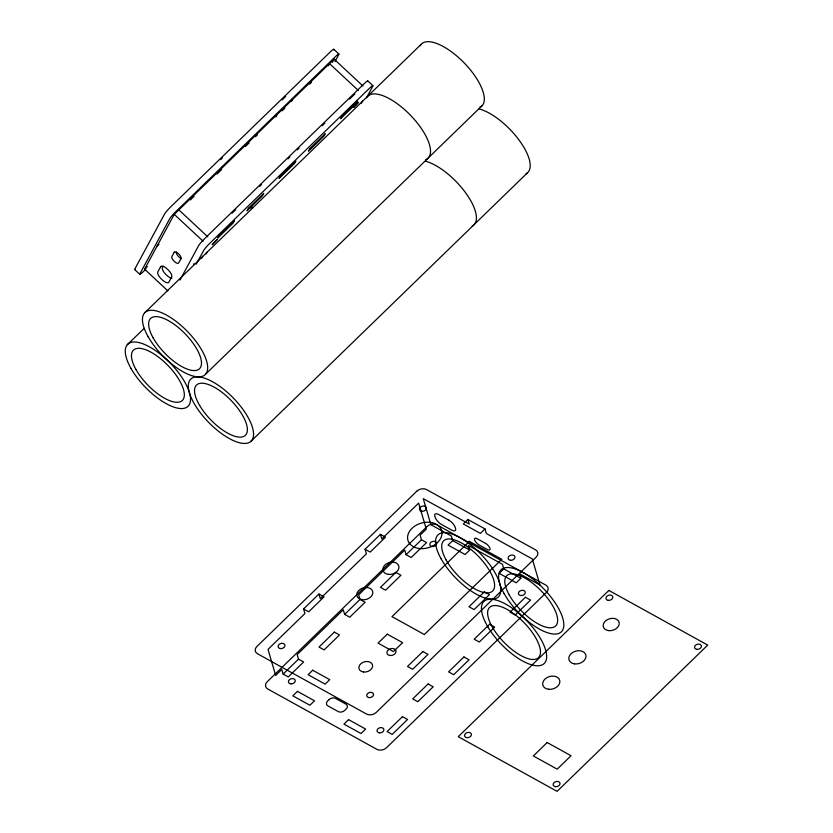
<?xml version="1.0" encoding="UTF-8"?>
<svg xmlns="http://www.w3.org/2000/svg" width="833" height="833" viewBox="0 0 833 833"><rect width="100%" height="100%" fill="white"/><g stroke="black" fill="none" stroke-linecap="round" stroke-linejoin="round"><path stroke-width="1.25" d="M167.881 290.894L144.578 269.194L174.253 214.362L334.106 59.143L363.001 86.059M163.143 266.112L162.445 267.393A7.018 2.811 45.8 0 0 166.152 274.713L167.006 275.504A7.018 2.811 45.8 0 0 171.9 278.316M180.001 280.023L198.546 245.756A7.018 0.802 -47 0 1 204.554 238.707L364.396 83.487A7.018 0.802 -47 0 1 367.613 81.582M193.6 264.332L193.943 263.686M196.224 264.207L203.648 250.504A7.018 0.802 -47 0 1 209.645 243.455L369.498 88.236A7.018 0.802 -47 0 1 372.715 86.33L367.155 96.607M275.848 116.943L277.233 114.371M201.534 258.449L202.69 256.304M206.147 253.971L207.302 251.826M291.675 101.157L292.602 99.439M328.296 65.828L329.493 63.62L358.398 90.537M332.315 62.454L334.106 59.143M335.001 61.527L338.719 54.666A7.018 0.802 -47 0 0 335.491 56.571L175.648 211.79A7.018 0.802 -47 0 0 169.651 218.84L139.965 273.672A7.018 0.802 -47 0 0 143.182 271.766L145.91 269.121M361.376 103.23L362.542 101.085M220.599 159.665L222.411 157.906M282.085 99.96L285.698 96.451M190.393 199.92L194.079 196.338M217.08 174.003L221.599 169.62M245.412 146.493L249.098 142.912M255.554 136.643L257.397 134.852M282.168 110.789L284.886 108.155M309.657 84.102L311.5 82.311M157.104 246.068L158.947 244.277M144.578 269.194L147.347 266.508M232.053 213.217L235.739 209.635M259.719 186.353L261.562 184.562M288.051 158.843L289.863 157.083M297.225 149.94L299.068 148.149M322.121 125.762L324.891 123.076M349.537 99.137L354.879 93.942M144.494 313L421.144 44.357M127.334 344.695L144.119 328.4M205.595 374.184L482.255 105.531M250.795 441.459A43.254 17.326 45.8 0 0 217.34 384.648A43.254 17.326 45.8 0 0 194.683 404.401A43.254 17.326 45.8 0 0 250.795 441.459L527.456 172.806M303.566 608.954L318.935 594.033L324.047 596.865L308.679 611.786L303.566 608.954L304.92 613.557L268.028 649.376L275.65 675.448L281.793 669.482L283.147 674.074L288.26 676.906L303.629 661.985L298.516 659.153L297.173 654.551L343.279 609.777L344.623 614.379L349.735 617.201L365.104 602.28L359.991 599.458L358.648 594.856L404.755 550.082L406.098 554.674L411.21 557.506L426.579 542.585L421.467 539.753L420.124 535.15L426.277 529.184L418.655 503.111L381.764 538.93L380.421 534.338L365.052 549.259L366.395 553.862L320.288 598.635L318.935 594.033M283.147 674.074L298.516 659.153M344.623 614.379L359.991 599.458M406.098 554.674L421.467 539.753M467.927 519.49L463.315 523.967L480.36 533.391L484.973 528.913L467.927 519.49L469.271 524.082L423.258 498.634L430.89 524.707L451.34 536.015L452.683 540.617L469.718 550.04L465.116 554.518L448.071 545.094L452.683 540.617M469.718 550.04L468.375 545.438L502.455 564.295L503.809 568.897L499.196 573.375L516.231 582.798L520.844 578.321L519.5 573.718L539.951 585.026L532.329 558.964L486.316 533.516L484.973 528.913M503.809 568.897L520.844 578.321M380.421 534.338L385.533 537.16L370.164 552.092L365.052 549.259M333.804 49.293L338.906 54.041M367.801 80.947L372.903 85.695M178.866 209.885L207.771 236.801M174.253 214.362L203.158 241.278M134.675 269.559L139.777 274.307M333.616 49.918A7.018 0.802 -47 0 0 330.399 51.823L170.546 207.042A7.018 0.802 -47 0 0 164.549 214.091L134.863 268.924A7.018 0.802 -47 0 0 135.238 269.434M181.292 258.605A4.675 1.874 45.8 0 1 177.575 255.46A4.675 1.874 45.8 0 1 176.471 252.107M252.524 207.146A4.675 0.531 -47 0 1 251.139 208.479M366.458 97.898A43.254 17.326 45.8 0 1 410.773 115.558A43.254 17.326 45.8 0 1 425.778 159.697M420.249 45.659A43.254 17.326 45.8 0 1 464.564 63.318A43.254 17.326 45.8 0 1 479.579 107.457M425.455 161.196A43.254 17.326 45.8 0 1 465.834 193.079A43.254 17.326 45.8 0 1 472.238 226.014M479.246 108.956A43.254 17.326 45.8 0 1 519.625 140.839A43.254 17.326 45.8 0 1 526.029 173.774M212.3 244.642L217.101 239.654L212.3 244.642M353.702 107.332L358.502 102.344L353.702 107.332M160.613 266.737L157.833 271.87A7.018 2.811 45.8 0 0 161.54 279.19L162.393 279.982A7.018 2.811 45.8 0 0 168.88 282.158L171.66 277.025A7.018 2.811 45.8 0 0 167.954 269.705L167.11 268.913A7.018 2.811 45.8 0 0 160.613 266.737M174.18 252.305L171.858 256.585A4.675 1.874 45.8 0 0 174.336 261.468A4.675 1.874 45.8 0 0 178.658 262.916L180.98 258.636A4.675 1.874 45.8 0 0 178.501 253.753A4.675 1.874 45.8 0 0 174.18 252.305M219.017 235.583L217.621 238.144L233.001 223.223L234.385 220.651L219.017 235.583M248.369 208.302L246.974 210.874L262.343 195.942L263.738 193.371L248.369 208.302M280.492 175.878L279.107 178.449L294.476 163.528L295.871 160.956L280.492 175.878M309.845 148.597L308.449 151.169L323.818 136.248L325.214 133.676L309.845 148.597M341.978 116.183L340.582 118.744L355.951 103.823L357.347 101.251L341.978 116.183M416.802 491.21L256.96 646.429A7.018 5.123 -16.3 0 0 257.459 653.728L366.53 714.058A7.018 5.123 -16.3 0 0 376.245 712.413L536.098 557.194A7.018 5.123 -16.3 0 0 535.598 549.884L426.527 489.554A7.018 5.123 -16.3 0 0 416.802 491.21M427.121 526.477L267.268 681.696A7.018 5.123 -16.3 0 0 267.778 689.006L376.839 749.325A7.018 5.123 -16.3 0 0 386.564 747.68L546.406 592.461A7.018 5.123 -16.3 0 0 545.907 585.151L436.846 524.832A7.018 5.123 -16.3 0 0 427.121 526.477M334.366 632.132L318.997 647.054L324.11 649.886L339.479 634.954L334.366 632.132M395.842 572.427L380.473 587.359L385.585 590.18L400.954 575.259L395.842 572.427M312.698 670.232L308.085 674.709L325.12 684.132L329.733 679.655L312.698 670.232M297.443 691.359L292.831 695.836L309.876 705.259L314.489 700.782L297.443 691.359M469.437 541.398L391.968 616.628L424.351 634.538L501.81 559.307L469.437 541.398M387.272 634.173L378.047 643.128L393.384 651.614L402.61 642.66L387.272 634.173M329.16 699.533L327.619 701.022A4.675 3.415 -16.3 0 0 327.952 705.895L338.177 711.549A4.675 3.415 -16.3 0 0 344.664 710.445L346.195 708.956A4.675 3.415 -16.3 0 0 345.862 704.083L335.637 698.429A4.675 3.415 -16.3 0 0 329.16 699.533M348.569 719.639L343.956 724.116L361.001 733.54L365.614 729.062L348.569 719.639M422.893 651.531L407.524 666.452L412.637 669.284L428.006 654.363L422.893 651.531M484.369 591.836L469 606.757L474.112 609.589L489.481 594.658L484.369 591.836M428.089 683.976L412.72 698.897L417.833 701.73L433.202 686.798L428.089 683.976M489.575 624.271L474.206 639.203L479.319 642.024L494.687 627.103L489.575 624.271M402.464 716.651L387.095 731.572L392.208 734.404L407.576 719.483L402.464 716.651M463.95 656.956L448.571 671.877L453.683 674.699L469.062 659.778L463.95 656.956M525.425 597.251L510.056 612.172L515.169 615.004L530.538 600.083L525.425 597.251M608.871 590.42L458.244 736.684L557.09 791.35L707.717 645.086L608.871 590.42M547.177 742.526L533.349 755.968L557.204 769.161L571.032 755.729L547.177 742.526M448.852 520.177L438.627 514.523A7.018 2.811 45.8 0 0 434.764 515.96A22.647 9.069 45.8 0 0 435.19 517.418A7.018 2.811 45.8 0 0 441.532 524.488L451.757 530.142A7.018 2.811 45.8 0 0 455.526 528.372A22.647 9.069 45.8 0 0 455.193 527.258A7.018 2.811 45.8 0 0 448.852 520.177M485.639 543.428L477.122 538.712A4.675 1.874 45.8 0 0 474.612 539.888A4.675 1.874 45.8 0 0 478.913 544.844L487.44 549.561A4.675 1.874 45.8 0 0 489.95 548.374A4.675 1.874 45.8 0 0 485.639 543.428M130.937 368.332A43.254 17.326 45.8 0 0 187.248 406.973A43.254 17.326 45.8 0 0 155.469 350.568A43.254 17.326 45.8 0 0 130.937 368.332M148.097 336.636A43.254 17.326 45.8 0 0 204.408 375.277A43.254 17.326 45.8 0 0 172.618 318.872A43.254 17.326 45.8 0 0 148.097 336.636M136.039 369.644A35.069 14.057 45.8 0 0 181.698 400.975A35.069 14.057 45.8 0 0 155.927 355.243A35.069 14.057 45.8 0 0 136.039 369.644M153.199 337.948A35.069 14.057 45.8 0 0 198.848 369.279A35.069 14.057 45.8 0 0 173.077 323.548A35.069 14.057 45.8 0 0 153.199 337.948M199.649 405.484A35.069 14.057 45.8 0 0 245.152 435.534A35.069 14.057 45.8 0 0 218.017 389.48A35.069 14.057 45.8 0 0 199.649 405.484M389.99 655.488A4.675 3.415 -16.3 0 0 395.977 650.74A4.675 3.415 -16.3 0 0 388.449 649.782A4.675 3.415 -16.3 0 0 389.99 655.488M290.717 683.841A3.509 2.561 -16.3 0 0 295.205 680.28A3.509 2.561 -16.3 0 0 289.572 679.551A3.509 2.561 -16.3 0 0 290.717 683.841M379.338 732.853A3.509 2.561 -16.3 0 0 383.826 729.291A3.509 2.561 -16.3 0 0 378.182 728.573A3.509 2.561 -16.3 0 0 379.338 732.853M520.74 595.543A3.509 2.561 -16.3 0 0 525.227 591.982A3.509 2.561 -16.3 0 0 519.584 591.263A3.509 2.561 -16.3 0 0 520.74 595.543M432.119 546.531A3.509 2.561 -16.3 0 0 436.607 542.97A3.509 2.561 -16.3 0 0 430.973 542.252A3.509 2.561 -16.3 0 0 432.119 546.531M492.803 627.915A35.069 14.057 45.8 0 0 538.285 657.831A35.069 14.057 45.8 0 0 511.014 611.745A35.069 14.057 45.8 0 0 492.803 627.915M487.857 626.853A43.254 17.326 45.8 0 0 543.949 663.745A43.254 17.326 45.8 0 0 510.317 606.903A43.254 17.326 45.8 0 0 487.857 626.853M509.244 594.96A35.069 14.057 45.8 0 0 554.924 626.551A35.069 14.057 45.8 0 0 529.434 580.893A35.069 14.057 45.8 0 0 509.244 594.96M504.121 593.596A43.254 17.326 45.8 0 0 560.453 632.559A43.254 17.326 45.8 0 0 529.017 576.238A43.254 17.326 45.8 0 0 504.121 593.596M441.063 558.724A43.254 17.326 45.8 0 0 497.405 597.678A43.254 17.326 45.8 0 0 465.959 541.367A43.254 17.326 45.8 0 0 441.063 558.724M446.186 560.088A35.069 14.057 45.8 0 0 491.866 591.669A35.069 14.057 45.8 0 0 466.376 546.011A35.069 14.057 45.8 0 0 446.186 560.088M548.489 689.255A8.767 6.404 -16.3 0 0 559.714 680.353A8.767 6.404 -16.3 0 0 545.605 678.541A8.767 6.404 -16.3 0 0 548.489 689.255M574.614 663.88A8.767 6.404 -16.3 0 0 585.838 654.977A8.767 6.404 -16.3 0 0 571.74 653.166A8.767 6.404 -16.3 0 0 574.614 663.88M608.611 630.612A8.184 5.977 -16.3 0 0 619.096 622.303A8.184 5.977 -16.3 0 0 605.924 620.606A8.184 5.977 -16.3 0 0 608.611 630.612M466.855 737.642A3.509 2.561 -16.3 0 0 471.353 734.081A3.509 2.561 -16.3 0 0 465.709 733.363A3.509 2.561 -16.3 0 0 466.855 737.642M555.476 786.664A3.509 2.561 -16.3 0 0 559.963 783.103A3.509 2.561 -16.3 0 0 554.32 782.374A3.509 2.561 -16.3 0 0 555.476 786.664M696.877 649.355A3.509 2.561 -16.3 0 0 701.365 645.794A3.509 2.561 -16.3 0 0 695.722 645.065A3.509 2.561 -16.3 0 0 696.877 649.355M608.257 600.333A3.509 2.561 -16.3 0 0 612.755 596.772A3.509 2.561 -16.3 0 0 607.111 596.053A3.509 2.561 -16.3 0 0 608.257 600.333M362.22 599.739A8.184 5.977 -16.3 0 0 372.695 591.44A8.184 5.977 -16.3 0 0 359.533 589.743A8.184 5.977 -16.3 0 0 362.22 599.739M388.345 574.364A8.184 5.977 -16.3 0 0 398.83 566.065A8.184 5.977 -16.3 0 0 385.658 564.368A8.184 5.977 -16.3 0 0 388.345 574.364M363.511 672.002A7.018 5.123 -16.3 0 0 372.497 664.88A7.018 5.123 -16.3 0 0 361.21 663.432A7.018 5.123 -16.3 0 0 363.511 672.002M419.197 548.51A17.535 12.807 -16.3 0 0 441.646 530.704A17.535 12.807 -16.3 0 0 413.439 527.081A17.535 12.807 -16.3 0 0 419.197 548.51M280.409 648.574A3.509 2.561 -16.3 0 0 284.896 645.013A3.509 2.561 -16.3 0 0 279.253 644.284A3.509 2.561 -16.3 0 0 280.409 648.574M369.019 697.585A3.509 2.561 -16.3 0 0 373.507 694.024A3.509 2.561 -16.3 0 0 367.874 693.306A3.509 2.561 -16.3 0 0 369.019 697.585M510.421 560.276A3.509 2.561 -16.3 0 0 514.909 556.715A3.509 2.561 -16.3 0 0 509.275 555.996A3.509 2.561 -16.3 0 0 510.421 560.276M421.81 511.264A3.509 2.561 -16.3 0 0 426.298 507.703A3.509 2.561 -16.3 0 0 420.655 506.974A3.509 2.561 -16.3 0 0 421.81 511.264"/></g></svg>
